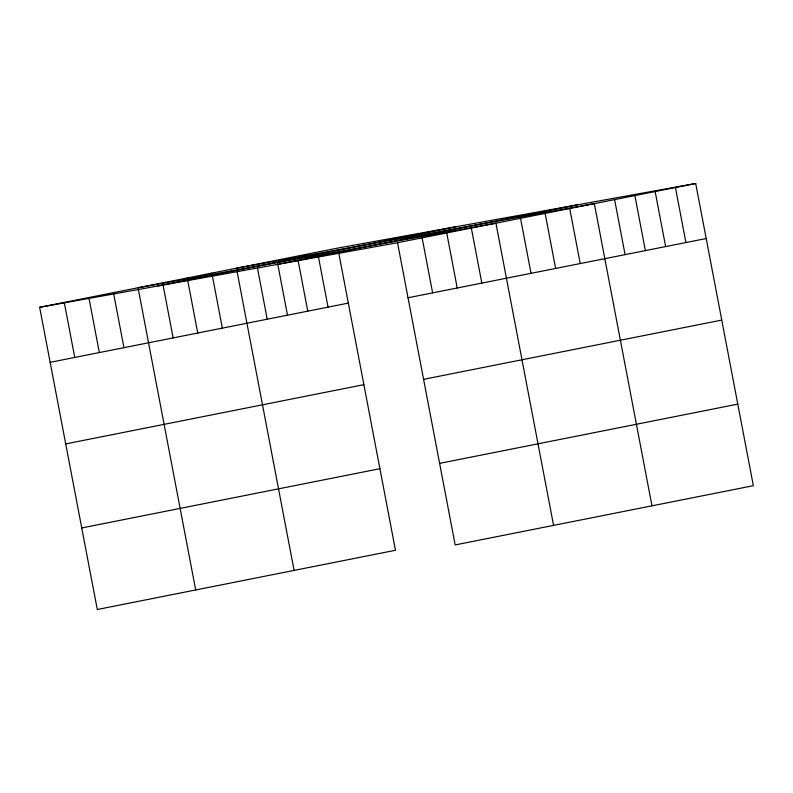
<?xml version="1.0" encoding="UTF-8"?>
<svg xmlns="http://www.w3.org/2000/svg" width="793" height="793" viewBox="0 0 793 793"><rect width="100%" height="100%" fill="white"/><g stroke="black" fill="none" stroke-linecap="round" stroke-linejoin="round"><path stroke-width="1.19" d="M39.65 307.307L337.828 248.07L695.699 183.49L753.35 485.693L455.172 544.93L397.531 242.727L39.65 307.307L97.301 609.51L395.469 550.273L338.74 252.848M157.748 285.995L455.925 226.758M279.423 264.039L577.601 204.802M397.531 242.727L695.699 183.49M50.147 362.342L348.325 303.104M408.028 297.771L706.196 238.524M65.71 443.911L363.878 384.664M423.581 379.332L721.759 320.085M81.738 527.95L379.916 468.703M439.619 463.37L737.787 404.123M236.443 268.212L594.324 203.632L651.975 505.835M138.051 287.76L495.922 223.18L553.573 525.382M675.428 187.515L685.925 242.549M655.147 191.549L665.644 246.583M634.876 195.574L645.373 250.608M614.595 199.598L625.092 254.642M569.721 208.519L580.218 263.554M545.128 213.406L555.625 268.44M520.525 218.293L531.023 273.327M471.329 228.067L481.827 283.101M446.727 232.954L457.224 287.988M422.124 237.841L432.621 292.875M318.459 256.882L328.044 307.129M298.188 260.907L307.773 311.163M277.679 263.742L287.492 315.188M257.408 267.766L267.221 319.212M237.127 271.801L294.094 570.415M211.85 273.099L222.347 328.133M187.247 277.986L197.744 333.02M162.644 282.873L173.142 337.907M138.279 288.959L195.693 589.962M113.677 293.846L123.946 347.681M88.846 297.534L99.343 352.568M64.253 302.42L74.75 357.455"/></g></svg>
